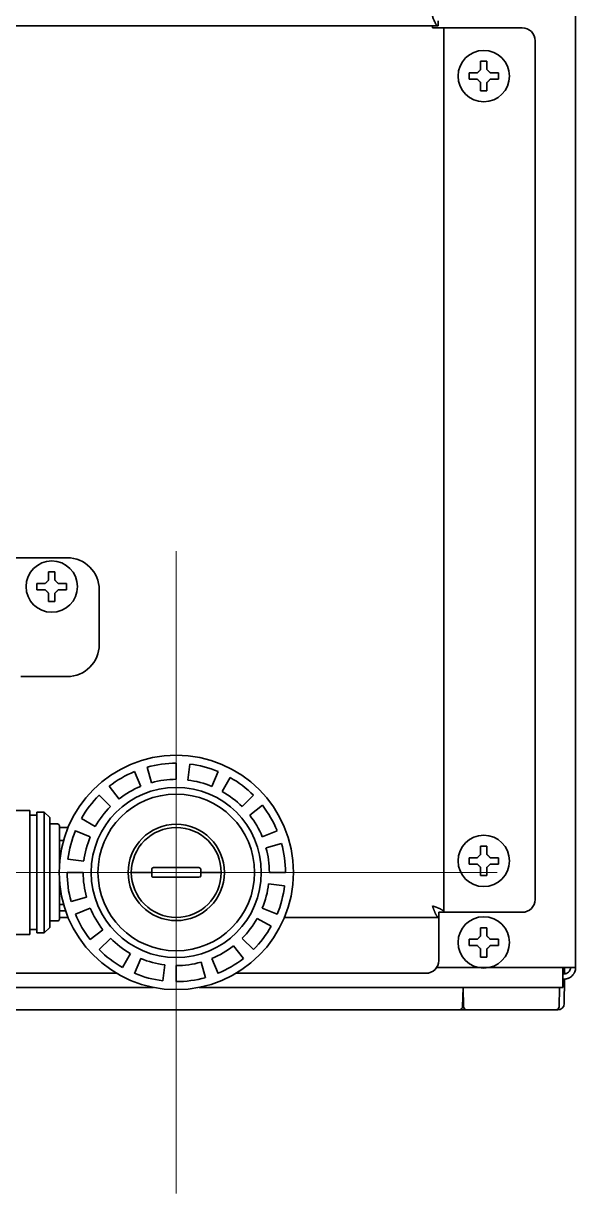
# Model space of a CAD drawing. Extents: x 6769 to 10051, y -94 to 2900.
# Drawn here: x 7219.1 to 7305.2, y 1242.2 to 1424.4 of the extents above; entities that cross this region are included whole.
import ezdxf

# ---------------------------------------------------------------- set-up
doc = ezdxf.new("R2010")
doc.units = 0
doc.header["$LTSCALE"] = 5
doc.layers.get('0').update_dxf_attribs({"linetype": 'CONTINUOUS', "lineweight": 0})
doc.layers.add('1', color=7, linetype='CONTINUOUS', true_color=0xffffff)

msp = doc.modelspace()

# ---------------------------------------------------------------- linework, layer by layer
at = {"color": 4}
for p, q in [((7242.96, 1342.23), (7242.96, 1242.23)), ((7192.96, 1292.23), (7292.96, 1292.23))]:
    msp.add_line(p, q, dxfattribs=at)
at = {"layer": '1', "color": 7, "linetype": 'Continuous', "lineweight": 35}
for p, q in [((7305.16, 1881.46), (7305.16, 1277.43)), ((7283.76, 1424.83), (7283.76, 1424.03)), ((6791.56, 1424.03), (7283.76, 1424.03)), ((7282.86, 1424.03), (7282.86, 1423.73)), ((7284.66, 1423.73), (7282.86, 1423.73)), ((7284.66, 1423.73), (7285.66, 1423.73)), ((7284.66, 1286.03), (7284.66, 1423.73)), ((7285.66, 1423.73), (7296.86, 1423.73)), ((7298.86, 1421.73), (7298.86, 1288.03)), ((7288.56, 1416.23), (7288.56, 1416.73)), ((7288.56, 1415.73), (7288.56, 1416.23)), ((7293.16, 1416.73), (7293.16, 1416.23)), ((7293.16, 1416.23), (7293.16, 1415.73)), ((7225.96, 1341.23), (7192.81, 1341.23)), ((7221.26, 1336.73), (7221.26, 1337.23)), ((7221.26, 1336.23), (7221.26, 1336.73)), ((7225.86, 1337.23), (7225.86, 1336.73)), ((7225.86, 1336.73), (7225.86, 1336.23)), ((7230.96, 1327.73), (7230.96, 1336.23)), ((7225.96, 1322.73), (7218.73, 1322.73)), ((7239.11, 1306.2), (7238.44, 1308.61)), ((7242.96, 1306.73), (7242.96, 1309.23)), ((7244.75, 1306.62), (7245.06, 1309.1)), ((7236.46, 1307.93), (7237.42, 1305.62)), ((7249.47, 1307.93), (7248.51, 1305.62)), ((7250.12, 1304.84), (7251.35, 1307.01)), ((7234.05, 1303.66), (7232.51, 1305.64)), ((7230.92, 1304.23), (7230.97, 1304.23)), ((7230.94, 1304.25), (7232.71, 1302.48)), ((7254.99, 1304.25), (7253.22, 1302.48)), ((7220.16, 1301.88), (7209.76, 1301.88)), ((7220.16, 1301.88), (7220.16, 1282.58)), ((7221.26, 1301.13), (7220.16, 1301.13)), ((7221.26, 1301.63), (7221.26, 1282.83)), ((7222.41, 1301.63), (7221.26, 1301.63)), ((7222.41, 1301.63), (7222.41, 1282.83)), ((7223.26, 1300.78), (7222.41, 1301.63)), ((7254.4, 1301.14), (7256.37, 1302.68)), ((7223.26, 1300.78), (7223.26, 1283.68)), ((7224.46, 1299.78), (7223.26, 1299.78)), ((7224.76, 1293.58), (7224.76, 1299.48)), ((7226.11, 1299.23), (7224.77, 1299.23)), ((7230.35, 1299.38), (7228.18, 1300.62)), ((7227.26, 1298.73), (7229.57, 1297.78)), ((7258.67, 1298.73), (7256.36, 1297.78)), ((7225.41, 1297.2), (7224.76, 1297.2)), ((7256.94, 1296.08), (7259.35, 1296.75)), ((7228.57, 1294.01), (7226.09, 1294.32)), ((7288.56, 1294.03), (7288.56, 1294.53)), ((7288.56, 1293.53), (7288.56, 1294.03)), ((7293.16, 1294.53), (7293.16, 1294.03)), ((7293.16, 1294.03), (7293.16, 1293.53)), ((7228.46, 1292.23), (7225.96, 1292.23)), ((7236.96, 1292.23), (7238.68, 1292.23)), ((7239.14, 1292.78), (7239.14, 1292.23)), ((7239.14, 1292.23), (7239.14, 1291.68)), ((7239.43, 1292.98), (7246.5, 1292.98)), ((7246.79, 1292.23), (7246.79, 1292.78)), ((7246.79, 1291.68), (7246.79, 1292.23)), ((7247.25, 1292.23), (7248.96, 1292.23)), ((7257.46, 1292.23), (7259.96, 1292.23)), ((7224.76, 1284.98), (7224.76, 1290.88)), ((7246.5, 1291.48), (7239.43, 1291.48)), ((7257.35, 1290.44), (7259.84, 1290.13)), ((7228.99, 1288.37), (7226.58, 1287.7)), ((7224.76, 1287.25), (7225.41, 1287.25)), ((7227.26, 1285.72), (7229.57, 1286.68)), ((7258.67, 1285.72), (7256.36, 1286.68)), ((7223.26, 1284.68), (7224.46, 1284.68)), ((7224.76, 1285.23), (7226.11, 1285.23)), ((7225.73, 1286.23), (7224.77, 1286.23)), ((7255.58, 1285.07), (7257.75, 1283.84)), ((7258.54, 1285.78), (7258.69, 1285.78)), ((7259.82, 1285.23), (7283.86, 1285.23)), ((7283.86, 1286.03), (7284.66, 1286.03)), ((7283.86, 1286.03), (7283.86, 1285.23)), ((7283.86, 1284.23), (7283.86, 1285.23)), ((7284.66, 1286.03), (7285.66, 1286.03)), ((7285.66, 1286.03), (7296.86, 1286.03)), ((7220.16, 1283.33), (7221.26, 1283.33)), ((7221.26, 1282.83), (7222.41, 1282.83)), ((7222.41, 1282.83), (7223.26, 1283.68)), ((7231.53, 1283.31), (7229.56, 1281.78)), ((7283.86, 1284.23), (7283.86, 1278.53)), ((7209.76, 1282.58), (7220.16, 1282.58)), ((7230.94, 1280.21), (7232.71, 1281.97)), ((7254.99, 1280.21), (7253.22, 1281.97)), ((7288.56, 1281.33), (7288.56, 1281.83)), ((7288.56, 1280.83), (7288.56, 1281.33)), ((7293.16, 1281.83), (7293.16, 1281.33)), ((7293.16, 1281.33), (7293.16, 1280.83)), ((7235.81, 1279.61), (7234.57, 1277.44)), ((7251.88, 1280.79), (7253.41, 1278.82)), ((7236.46, 1276.52), (7237.42, 1278.83)), ((7241.18, 1277.84), (7240.87, 1275.36)), ((7242.96, 1277.73), (7242.96, 1275.23)), ((7246.82, 1278.25), (7247.49, 1275.84)), ((7249.47, 1276.52), (7248.51, 1278.83)), ((7283.53, 1277.43), (7303.36, 1277.43)), ((7303.16, 1276.13), (7303.16, 1277.43)), ((7303.36, 1277.43), (7305.16, 1277.43)), ((7303.44, 1277.43), (7303.43, 1276.43)), ((7233.66, 1276.53), (7019.66, 1276.53)), ((7281.86, 1276.53), (7252.27, 1276.53)), ((7303.36, 1276.43), (7303.16, 1276.43)), ((7303.16, 1276.13), (7303.16, 1274.33)), ((7303.36, 1275.63), (7303.16, 1275.63)), ((7303.36, 1275.63), (7303.42, 1275.63)), ((7303.42, 1275.63), (7303.39, 1271.82)), ((6772.16, 1274.33), (7239.41, 1274.33)), ((7246.52, 1274.33), (7303.16, 1274.33)), ((7287.66, 1274.33), (7287.56, 1271.31)), ((7287.72, 1271.32), (7287.66, 1274.33)), ((7302.66, 1274.33), (7302.61, 1271.32)), ((7287.06, 1270.83), (6788.77, 1270.83)), ((7287.06, 1270.83), (7288.22, 1270.83)), ((7288.72, 1270.83), (7288.22, 1270.83)), ((7301.61, 1270.83), (7288.72, 1270.83)), ((7302.11, 1270.83), (7301.61, 1270.83)), ((7302.11, 1270.83), (7302.39, 1270.83))]:
    msp.add_line(p, q, dxfattribs=at)
for centre, radius in [((7290.86, 1416.23), 4), ((7223.56, 1336.73), 4), ((7242.96, 1292.23), 18.25), ((7242.96, 1292.23), 13.25), ((7242.96, 1292.23), 12.2), ((7242.96, 1292.23), 7.5), ((7290.86, 1294.03), 4), ((7290.86, 1281.33), 4)]:
    msp.add_circle(centre, radius, dxfattribs=at)
for centre, radius, start, end in [((7296.86, 1421.73), 2, 0, 90), ((7225.96, 1336.23), 5, 0, 90), ((7225.96, 1327.73), 5, 270, 0), ((7242.96, 1292.23), 17, 90, 105.4286), ((7242.96, 1292.23), 17, 67.5, 82.9286), ((7242.96, 1292.23), 17, 112.5, 127.9286), ((7242.96, 1292.23), 14.5, 90, 105.4286), ((7242.96, 1292.23), 14.5, 67.5, 82.9286), ((7242.96, 1292.23), 17, 45, 60.4286), ((7242.96, 1292.23), 14.5, 112.5, 127.9286), ((7242.96, 1292.23), 14.5, 45, 60.4286), ((7242.96, 1292.23), 17, 135, 150.4286), ((7242.96, 1292.23), 14.5, 135, 150.4286), ((7242.96, 1292.23), 14.5, 22.5, 37.9286), ((7242.96, 1292.23), 17, 22.5, 37.9286), ((7224.46, 1299.48), 0.3, 0, 90), ((7242.96, 1292.23), 7, 90, 180), ((7242.96, 1292.23), 7, 90, 180), ((7242.96, 1292.23), 7, 0, 90), ((7242.96, 1292.23), 17, 157.5, 172.9286), ((7242.96, 1292.23), 14.5, 157.5, 172.9286), ((7242.96, 1292.23), 14.5, 0, 15.4286), ((7242.96, 1292.23), 17, 0, 15.4286), ((7242.96, 1292.23), 17, 180, 195.4286), ((7242.96, 1292.23), 14.5, 180, 195.4286), ((7242.96, 1292.23), 7, 180, 0), ((7242.96, 1292.23), 14.5, 337.5, 352.9286), ((7242.96, 1292.23), 17, 337.5, 352.9286), ((7242.96, 1292.23), 14.5, 202.5, 217.9286), ((7296.86, 1288.03), 2, 270, 0), ((7224.46, 1284.98), 0.3, 270, 0), ((7242.96, 1292.23), 17, 202.5, 217.9286), ((7242.96, 1292.23), 14.5, 315, 330.4286), ((7242.96, 1292.23), 17, 315, 330.4286), ((7242.96, 1292.23), 14.5, 225, 240.4286), ((7242.96, 1292.23), 17, 225, 240.4286), ((7242.96, 1292.23), 14.5, 292.5, 307.9286), ((7242.96, 1292.23), 14.5, 247.5, 262.9286), ((7242.96, 1292.23), 14.5, 270, 285.4286), ((7242.96, 1292.23), 17, 292.5, 307.9286), ((7281.86, 1278.53), 2, 270, 0), ((7242.96, 1292.23), 17, 247.5, 262.9286), ((7242.96, 1292.23), 17, 270, 285.4286), ((7302.39, 1271.83), 1, 270, 359.5), ((7287.06, 1271.33), 0.5, 270, 358), ((7288.22, 1271.33), 0.5, 181, 270), ((7302.11, 1271.33), 0.5, 270, 359)]:
    msp.add_arc(centre, radius, start, end, dxfattribs=at)
for centre, major_axis, start_param, end_param in [((7239.44, 1292.78), (-0.296, 0.003), 4.728153, 6.29895), ((7246.49, 1292.78), (0.296, 0.003), 6.267421, 7.838217), ((7239.44, 1291.68), (0.296, 0.003), 3.125828, 4.696625), ((7246.49, 1291.68), (-0.296, 0.003), 1.586561, 3.157357)]:
    msp.add_ellipse(centre, major_axis=major_axis, ratio=0.67619, start_param=start_param, end_param=end_param, dxfattribs=at)
for points in [[(7283.76, 1424.03), (7283.73, 1424.03), (7283.67, 1424.04), (7283.58, 1424.09), (7283.49, 1424.18), (7283.4, 1424.31), (7283.31, 1424.46), (7283.22, 1424.64), (7283.13, 1424.85), (7283.04, 1425.08), (7282.95, 1425.32), (7282.86, 1425.57), (7282.79, 1425.74), (7282.76, 1425.83)], [(7290.36, 1417.23), (7290.36, 1417.28), (7290.36, 1417.39), (7290.36, 1417.55), (7290.36, 1417.71), (7290.36, 1417.86), (7290.36, 1418.02), (7290.36, 1418.17), (7290.36, 1418.34), (7290.36, 1418.46), (7290.36, 1418.53)], [(7290.36, 1418.53), (7290.53, 1418.53), (7290.86, 1418.53), (7291.2, 1418.53), (7291.36, 1418.53)], [(7289.86, 1415.73), (7289.81, 1415.73), (7289.7, 1415.73), (7289.54, 1415.73), (7289.38, 1415.73), (7289.23, 1415.73), (7289.07, 1415.73), (7288.92, 1415.73), (7288.75, 1415.73), (7288.63, 1415.73), (7288.56, 1415.73)], [(7289.86, 1416.73), (7289.89, 1416.75), (7289.94, 1416.8), (7290.01, 1416.87), (7290.08, 1416.94), (7290.15, 1417.01), (7290.22, 1417.08), (7290.29, 1417.15), (7290.34, 1417.2), (7290.36, 1417.23)], [(7290.36, 1415.23), (7290.34, 1415.25), (7290.29, 1415.3), (7290.21, 1415.38), (7290.14, 1415.45), (7290.07, 1415.52), (7290, 1415.59), (7289.93, 1415.66), (7289.89, 1415.7), (7289.86, 1415.73)], [(7291.36, 1417.23), (7291.39, 1417.2), (7291.44, 1417.15), (7291.52, 1417.08), (7291.59, 1417), (7291.66, 1416.93), (7291.73, 1416.86), (7291.8, 1416.8), (7291.84, 1416.75), (7291.86, 1416.73)], [(7291.86, 1415.73), (7291.84, 1415.7), (7291.79, 1415.65), (7291.72, 1415.58), (7291.65, 1415.51), (7291.58, 1415.44), (7291.51, 1415.37), (7291.44, 1415.3), (7291.39, 1415.25), (7291.36, 1415.23)], [(7291.86, 1416.73), (7291.92, 1416.73), (7292.03, 1416.73), (7292.19, 1416.73), (7292.35, 1416.73), (7292.5, 1416.73), (7292.65, 1416.73), (7292.81, 1416.73), (7292.98, 1416.73), (7293.1, 1416.73), (7293.16, 1416.73)], [(7291.36, 1413.93), (7291.2, 1413.93), (7290.86, 1413.93), (7290.53, 1413.93), (7290.36, 1413.93)], [(7291.36, 1415.23), (7291.36, 1415.17), (7291.36, 1415.06), (7291.36, 1414.9), (7291.36, 1414.74), (7291.36, 1414.59), (7291.36, 1414.44), (7291.36, 1414.28), (7291.36, 1414.11), (7291.36, 1413.99), (7291.36, 1413.93)], [(7222.56, 1337.23), (7222.59, 1337.25), (7222.64, 1337.3), (7222.71, 1337.37), (7222.78, 1337.44), (7222.85, 1337.51), (7222.92, 1337.58), (7222.99, 1337.65), (7223.04, 1337.7), (7223.06, 1337.73)], [(7223.06, 1337.73), (7223.06, 1337.78), (7223.06, 1337.89), (7223.06, 1338.05), (7223.06, 1338.21), (7223.06, 1338.36), (7223.06, 1338.52), (7223.06, 1338.67), (7223.06, 1338.84), (7223.06, 1338.96), (7223.06, 1339.03)], [(7223.06, 1339.03), (7223.23, 1339.03), (7223.56, 1339.03), (7223.9, 1339.03), (7224.06, 1339.03)], [(7224.06, 1337.73), (7224.09, 1337.7), (7224.14, 1337.65), (7224.22, 1337.58), (7224.29, 1337.5), (7224.36, 1337.43), (7224.43, 1337.36), (7224.5, 1337.3), (7224.54, 1337.25), (7224.56, 1337.23)], [(7222.56, 1336.23), (7222.51, 1336.23), (7222.4, 1336.23), (7222.24, 1336.23), (7222.08, 1336.23), (7221.93, 1336.23), (7221.77, 1336.23), (7221.62, 1336.23), (7221.45, 1336.23), (7221.33, 1336.23), (7221.26, 1336.23)], [(7223.06, 1335.73), (7223.04, 1335.75), (7222.99, 1335.8), (7222.91, 1335.88), (7222.84, 1335.95), (7222.77, 1336.02), (7222.7, 1336.09), (7222.63, 1336.16), (7222.59, 1336.2), (7222.56, 1336.23)], [(7224.56, 1336.23), (7224.54, 1336.2), (7224.49, 1336.15), (7224.42, 1336.08), (7224.35, 1336.01), (7224.28, 1335.94), (7224.21, 1335.87), (7224.14, 1335.8), (7224.09, 1335.75), (7224.06, 1335.73)], [(7224.06, 1335.73), (7224.06, 1335.67), (7224.06, 1335.56), (7224.06, 1335.4), (7224.06, 1335.24), (7224.06, 1335.09), (7224.06, 1334.94), (7224.06, 1334.78), (7224.06, 1334.61), (7224.06, 1334.49), (7224.06, 1334.43)], [(7224.56, 1337.23), (7224.62, 1337.23), (7224.73, 1337.23), (7224.89, 1337.23), (7225.05, 1337.23), (7225.2, 1337.23), (7225.35, 1337.23), (7225.51, 1337.23), (7225.68, 1337.23), (7225.8, 1337.23), (7225.86, 1337.23)], [(7224.06, 1334.43), (7223.9, 1334.43), (7223.56, 1334.43), (7223.23, 1334.43), (7223.06, 1334.43)], [(7290.36, 1295.03), (7290.36, 1295.08), (7290.36, 1295.19), (7290.36, 1295.35), (7290.36, 1295.51), (7290.36, 1295.66), (7290.36, 1295.82), (7290.36, 1295.97), (7290.36, 1296.14), (7290.36, 1296.26), (7290.36, 1296.33)], [(7290.36, 1296.33), (7290.53, 1296.33), (7290.86, 1296.33), (7291.2, 1296.33), (7291.36, 1296.33)], [(7289.86, 1294.53), (7289.89, 1294.55), (7289.94, 1294.6), (7290.01, 1294.67), (7290.08, 1294.74), (7290.15, 1294.81), (7290.22, 1294.88), (7290.29, 1294.95), (7290.34, 1295), (7290.36, 1295.03)], [(7291.36, 1295.03), (7291.39, 1295), (7291.44, 1294.95), (7291.52, 1294.88), (7291.59, 1294.8), (7291.66, 1294.73), (7291.73, 1294.66), (7291.8, 1294.6), (7291.84, 1294.55), (7291.86, 1294.53)], [(7291.86, 1294.53), (7291.92, 1294.53), (7292.03, 1294.53), (7292.19, 1294.53), (7292.35, 1294.53), (7292.5, 1294.53), (7292.65, 1294.53), (7292.81, 1294.53), (7292.98, 1294.53), (7293.1, 1294.53), (7293.16, 1294.53)], [(7238.96, 1292.23), (7238.93, 1292.23), (7238.87, 1292.23), (7238.78, 1292.23), (7238.71, 1292.23), (7238.68, 1292.23)], [(7239.14, 1292.23), (7239.13, 1292.23), (7239.1, 1292.23), (7239.04, 1292.23), (7238.99, 1292.23), (7238.96, 1292.23)], [(7246.79, 1292.23), (7246.8, 1292.23), (7246.83, 1292.23), (7246.89, 1292.23), (7246.94, 1292.23), (7246.97, 1292.23)], [(7246.97, 1292.23), (7247, 1292.23), (7247.06, 1292.23), (7247.15, 1292.23), (7247.22, 1292.23), (7247.25, 1292.23)], [(7289.86, 1293.53), (7289.81, 1293.53), (7289.7, 1293.53), (7289.54, 1293.53), (7289.38, 1293.53), (7289.23, 1293.53), (7289.07, 1293.53), (7288.92, 1293.53), (7288.75, 1293.53), (7288.63, 1293.53), (7288.56, 1293.53)], [(7290.36, 1293.03), (7290.34, 1293.05), (7290.29, 1293.1), (7290.21, 1293.18), (7290.14, 1293.25), (7290.07, 1293.32), (7290, 1293.39), (7289.93, 1293.46), (7289.89, 1293.5), (7289.86, 1293.53)], [(7291.86, 1293.53), (7291.84, 1293.5), (7291.79, 1293.45), (7291.72, 1293.38), (7291.65, 1293.31), (7291.58, 1293.24), (7291.51, 1293.17), (7291.44, 1293.1), (7291.39, 1293.05), (7291.36, 1293.03)], [(7291.36, 1293.03), (7291.36, 1292.97), (7291.36, 1292.86), (7291.36, 1292.7), (7291.36, 1292.54), (7291.36, 1292.39), (7291.36, 1292.24), (7291.36, 1292.08), (7291.36, 1291.91), (7291.36, 1291.79), (7291.36, 1291.73)], [(7291.36, 1291.73), (7291.2, 1291.73), (7290.86, 1291.73), (7290.53, 1291.73), (7290.36, 1291.73)], [(7283.86, 1285.23), (7283.85, 1285.23), (7283.82, 1285.23), (7283.78, 1285.24), (7283.74, 1285.26), (7283.7, 1285.29), (7283.66, 1285.32), (7283.61, 1285.36), (7283.57, 1285.41), (7283.53, 1285.47), (7283.49, 1285.53), (7283.45, 1285.6), (7283.41, 1285.67), (7283.36, 1285.75), (7283.32, 1285.84), (7283.28, 1285.93), (7283.24, 1286.03), (7283.2, 1286.13), (7283.16, 1286.23), (7283.11, 1286.34), (7283.07, 1286.45), (7283.03, 1286.56), (7282.99, 1286.67), (7282.95, 1286.79), (7282.91, 1286.91), (7282.88, 1286.99), (7282.86, 1287.03)], [(7284.66, 1286.03), (7284.66, 1286.04), (7284.66, 1286.07), (7284.65, 1286.11), (7284.63, 1286.15), (7284.6, 1286.19), (7284.57, 1286.23), (7284.53, 1286.28), (7284.48, 1286.32), (7284.42, 1286.36), (7284.36, 1286.4), (7284.29, 1286.44), (7284.22, 1286.48), (7284.14, 1286.53), (7284.05, 1286.57), (7283.96, 1286.61), (7283.87, 1286.65), (7283.77, 1286.69), (7283.66, 1286.73), (7283.55, 1286.78), (7283.44, 1286.82), (7283.33, 1286.86), (7283.22, 1286.9), (7283.1, 1286.94), (7282.98, 1286.98), (7282.9, 1287.01), (7282.86, 1287.03)], [(7290.36, 1282.33), (7290.36, 1282.38), (7290.36, 1282.49), (7290.36, 1282.65), (7290.36, 1282.81), (7290.36, 1282.96), (7290.36, 1283.12), (7290.36, 1283.27), (7290.36, 1283.44), (7290.36, 1283.56), (7290.36, 1283.63)], [(7290.36, 1283.63), (7290.53, 1283.63), (7290.86, 1283.63), (7291.2, 1283.63), (7291.36, 1283.63)], [(7289.86, 1281.83), (7289.89, 1281.85), (7289.94, 1281.9), (7290.01, 1281.97), (7290.08, 1282.04), (7290.15, 1282.11), (7290.22, 1282.18), (7290.29, 1282.25), (7290.34, 1282.3), (7290.36, 1282.33)], [(7291.36, 1282.33), (7291.39, 1282.3), (7291.44, 1282.25), (7291.52, 1282.18), (7291.59, 1282.1), (7291.66, 1282.03), (7291.73, 1281.96), (7291.8, 1281.9), (7291.84, 1281.85), (7291.86, 1281.83)], [(7291.86, 1281.83), (7291.92, 1281.83), (7292.03, 1281.83), (7292.19, 1281.83), (7292.35, 1281.83), (7292.5, 1281.83), (7292.65, 1281.83), (7292.81, 1281.83), (7292.98, 1281.83), (7293.1, 1281.83), (7293.16, 1281.83)], [(7289.86, 1280.83), (7289.81, 1280.83), (7289.7, 1280.83), (7289.54, 1280.83), (7289.38, 1280.83), (7289.23, 1280.83), (7289.07, 1280.83), (7288.92, 1280.83), (7288.75, 1280.83), (7288.63, 1280.83), (7288.56, 1280.83)], [(7290.36, 1280.33), (7290.34, 1280.35), (7290.29, 1280.4), (7290.21, 1280.48), (7290.14, 1280.55), (7290.07, 1280.62), (7290, 1280.69), (7289.93, 1280.76), (7289.89, 1280.8), (7289.86, 1280.83)], [(7291.86, 1280.83), (7291.84, 1280.8), (7291.79, 1280.75), (7291.72, 1280.68), (7291.65, 1280.61), (7291.58, 1280.54), (7291.51, 1280.47), (7291.44, 1280.4), (7291.39, 1280.35), (7291.36, 1280.33)], [(7291.36, 1280.33), (7291.36, 1280.27), (7291.36, 1280.16), (7291.36, 1280), (7291.36, 1279.84), (7291.36, 1279.69), (7291.36, 1279.54), (7291.36, 1279.38), (7291.36, 1279.21), (7291.36, 1279.09), (7291.36, 1279.03)], [(7291.36, 1279.03), (7291.2, 1279.03), (7290.86, 1279.03), (7290.53, 1279.03), (7290.36, 1279.03)]]:
    msp.add_open_spline(points, degree=3, dxfattribs=at)
for points, knots in [([(7291.36, 1418.53), (7291.36, 1418.32), (7291.36, 1418.11), (7291.36, 1417.79), (7291.36, 1417.68), (7291.36, 1417.45), (7291.36, 1417.34), (7291.36, 1417.23)], [0, 0, 0, 0, 0.5, 0.5, 0.75, 0.75, 1, 1, 1, 1]), ([(7288.56, 1416.73), (7288.77, 1416.73), (7288.98, 1416.73), (7289.3, 1416.73), (7289.41, 1416.73), (7289.64, 1416.73), (7289.75, 1416.73), (7289.86, 1416.73)], [0, 0, 0, 0, 0.5, 0.5, 0.75, 0.75, 1, 1, 1, 1]), ([(7293.16, 1415.73), (7292.96, 1415.73), (7292.75, 1415.73), (7292.43, 1415.73), (7292.32, 1415.73), (7292.09, 1415.73), (7291.98, 1415.73), (7291.86, 1415.73)], [0, 0, 0, 0, 0.5, 0.5, 0.75, 0.75, 1, 1, 1, 1]), ([(7290.36, 1413.93), (7290.36, 1414.13), (7290.36, 1414.34), (7290.36, 1414.66), (7290.36, 1414.77), (7290.36, 1415), (7290.36, 1415.11), (7290.36, 1415.23)], [0, 0, 0, 0, 0.5, 0.5, 0.75, 0.75, 1, 1, 1, 1]), ([(7224.06, 1339.03), (7224.06, 1338.82), (7224.06, 1338.61), (7224.06, 1338.29), (7224.06, 1338.18), (7224.06, 1337.95), (7224.06, 1337.84), (7224.06, 1337.73)], [0, 0, 0, 0, 0.5, 0.5, 0.75, 0.75, 1, 1, 1, 1]), ([(7221.26, 1337.23), (7221.47, 1337.23), (7221.68, 1337.23), (7222, 1337.23), (7222.11, 1337.23), (7222.34, 1337.23), (7222.45, 1337.23), (7222.56, 1337.23)], [0, 0, 0, 0, 0.5, 0.5, 0.75, 0.75, 1, 1, 1, 1]), ([(7223.06, 1334.43), (7223.06, 1334.63), (7223.06, 1334.84), (7223.06, 1335.16), (7223.06, 1335.27), (7223.06, 1335.5), (7223.06, 1335.61), (7223.06, 1335.73)], [0, 0, 0, 0, 0.5, 0.5, 0.75, 0.75, 1, 1, 1, 1]), ([(7225.86, 1336.23), (7225.66, 1336.23), (7225.45, 1336.23), (7225.13, 1336.23), (7225.02, 1336.23), (7224.79, 1336.23), (7224.68, 1336.23), (7224.56, 1336.23)], [0, 0, 0, 0, 0.5, 0.5, 0.75, 0.75, 1, 1, 1, 1]), ([(7291.36, 1296.33), (7291.36, 1296.12), (7291.36, 1295.91), (7291.36, 1295.59), (7291.36, 1295.48), (7291.36, 1295.25), (7291.36, 1295.14), (7291.36, 1295.03)], [0, 0, 0, 0, 0.5, 0.5, 0.75, 0.75, 1, 1, 1, 1]), ([(7288.56, 1294.53), (7288.77, 1294.53), (7288.98, 1294.53), (7289.3, 1294.53), (7289.41, 1294.53), (7289.64, 1294.53), (7289.75, 1294.53), (7289.86, 1294.53)], [0, 0, 0, 0, 0.5, 0.5, 0.75, 0.75, 1, 1, 1, 1]), ([(7236.96, 1292.23), (7236.9, 1292.23), (7236.83, 1292.23), (7236.74, 1292.23), (7236.71, 1292.23), (7236.64, 1292.23), (7236.61, 1292.23), (7236.52, 1292.23), (7236.46, 1292.23), (7236.4, 1292.23), (7236.38, 1292.23), (7236.36, 1292.23), (7236.34, 1292.23), (7236.3, 1292.23), (7236.28, 1292.23), (7236.21, 1292.23), (7236.17, 1292.23), (7236.12, 1292.23), (7236.12, 1292.23), (7236.1, 1292.23), (7236.07, 1292.23), (7236.04, 1292.23), (7236.02, 1292.23), (7236, 1292.23), (7236, 1292.23), (7235.99, 1292.23), (7235.99, 1292.23), (7235.98, 1292.23), (7235.97, 1292.23), (7235.97, 1292.23), (7235.97, 1292.23), (7235.97, 1292.23), (7235.97, 1292.23), (7235.96, 1292.23), (7235.96, 1292.23), (7235.96, 1292.23)], [0, 0, 0, 0, 0.125298, 0.125298, 0.187948, 0.187948, 0.250597, 0.250597, 0.375895, 0.375895, 0.40722, 0.40722, 0.438544, 0.438544, 0.501194, 0.501194, 0.626492, 0.626492, 0.657817, 0.657817, 0.689141, 0.75179, 0.81444, 0.81444, 0.845764, 0.845764, 0.877089, 0.877089, 0.939738, 0.939738, 0.9554, 0.9554, 0.971063, 0.971063, 1, 1, 1, 1]), ([(7249.96, 1292.23), (7249.96, 1292.23), (7249.96, 1292.23), (7249.96, 1292.23), (7249.96, 1292.23), (7249.96, 1292.23), (7249.96, 1292.23), (7249.96, 1292.23), (7249.95, 1292.23), (7249.94, 1292.23), (7249.94, 1292.23), (7249.93, 1292.23), (7249.93, 1292.23), (7249.91, 1292.23), (7249.89, 1292.23), (7249.85, 1292.23), (7249.83, 1292.23), (7249.81, 1292.23), (7249.8, 1292.23), (7249.76, 1292.23), (7249.72, 1292.23), (7249.65, 1292.23), (7249.62, 1292.23), (7249.59, 1292.23), (7249.57, 1292.23), (7249.55, 1292.23), (7249.53, 1292.23), (7249.47, 1292.23), (7249.41, 1292.23), (7249.32, 1292.23), (7249.29, 1292.23), (7249.22, 1292.23), (7249.19, 1292.23), (7249.1, 1292.23), (7249.03, 1292.23), (7248.96, 1292.23)], [0, 0, 0, 0, 0.027129, 0.027129, 0.04282, 0.04282, 0.058512, 0.058512, 0.121278, 0.121278, 0.152661, 0.152661, 0.184044, 0.184044, 0.246809, 0.309575, 0.340958, 0.340958, 0.372341, 0.372341, 0.497873, 0.497873, 0.560639, 0.560639, 0.592022, 0.592022, 0.623405, 0.623405, 0.748936, 0.748936, 0.811702, 0.811702, 0.874468, 0.874468, 1, 1, 1, 1]), ([(7290.36, 1291.73), (7290.36, 1291.93), (7290.36, 1292.14), (7290.36, 1292.46), (7290.36, 1292.57), (7290.36, 1292.8), (7290.36, 1292.91), (7290.36, 1293.03)], [0, 0, 0, 0, 0.5, 0.5, 0.75, 0.75, 1, 1, 1, 1]), ([(7293.16, 1293.53), (7292.96, 1293.53), (7292.75, 1293.53), (7292.43, 1293.53), (7292.32, 1293.53), (7292.09, 1293.53), (7291.98, 1293.53), (7291.86, 1293.53)], [0, 0, 0, 0, 0.5, 0.5, 0.75, 0.75, 1, 1, 1, 1]), ([(7291.36, 1283.63), (7291.36, 1283.42), (7291.36, 1283.21), (7291.36, 1282.89), (7291.36, 1282.78), (7291.36, 1282.55), (7291.36, 1282.44), (7291.36, 1282.33)], [0, 0, 0, 0, 0.5, 0.5, 0.75, 0.75, 1, 1, 1, 1]), ([(7288.56, 1281.83), (7288.77, 1281.83), (7288.98, 1281.83), (7289.3, 1281.83), (7289.41, 1281.83), (7289.64, 1281.83), (7289.75, 1281.83), (7289.86, 1281.83)], [0, 0, 0, 0, 0.5, 0.5, 0.75, 0.75, 1, 1, 1, 1]), ([(7290.36, 1279.03), (7290.36, 1279.23), (7290.36, 1279.44), (7290.36, 1279.76), (7290.36, 1279.87), (7290.36, 1280.1), (7290.36, 1280.21), (7290.36, 1280.33)], [0, 0, 0, 0, 0.5, 0.5, 0.75, 0.75, 1, 1, 1, 1]), ([(7293.16, 1280.83), (7292.96, 1280.83), (7292.75, 1280.83), (7292.43, 1280.83), (7292.32, 1280.83), (7292.09, 1280.83), (7291.98, 1280.83), (7291.86, 1280.83)], [0, 0, 0, 0, 0.5, 0.5, 0.75, 0.75, 1, 1, 1, 1]), ([(7303.36, 1276.43), (7303.38, 1276.43), (7303.4, 1276.43), (7303.43, 1276.43), (7303.45, 1276.43), (7303.5, 1276.43), (7303.53, 1276.44), (7303.62, 1276.46), (7303.69, 1276.48), (7303.87, 1276.55), (7303.98, 1276.63), (7304.16, 1276.81), (7304.24, 1276.92), (7304.31, 1277.1), (7304.33, 1277.17), (7304.35, 1277.26), (7304.36, 1277.29), (7304.36, 1277.36), (7304.36, 1277.39), (7304.36, 1277.43)], [0, 0, 0, 0, 0.03125, 0.03125, 0.0625, 0.0625, 0.125, 0.125, 0.25, 0.25, 0.5, 0.5, 0.75, 0.75, 0.875, 0.875, 0.9375, 0.9375, 1, 1, 1, 1]), ([(7305.16, 1277.43), (7305.16, 1277.4), (7305.16, 1277.37), (7305.16, 1277.31), (7305.15, 1277.22), (7305.14, 1277.13), (7305.11, 1276.96), (7305.07, 1276.85), (7305.01, 1276.68), (7304.98, 1276.63), (7304.94, 1276.55), (7304.92, 1276.53), (7304.89, 1276.48), (7304.88, 1276.45), (7304.8, 1276.33), (7304.72, 1276.24), (7304.55, 1276.07), (7304.46, 1275.99), (7304.27, 1275.86), (7304.16, 1275.81), (7304, 1275.74), (7303.94, 1275.72), (7303.86, 1275.7), (7303.83, 1275.69), (7303.77, 1275.67), (7303.74, 1275.67), (7303.6, 1275.64), (7303.48, 1275.63), (7303.36, 1275.63)], [0, 0, 0, 0, 0.03125, 0.03125, 0.0625, 0.125, 0.125, 0.25, 0.25, 0.3125, 0.3125, 0.34375, 0.34375, 0.375, 0.375, 0.5, 0.5, 0.625, 0.625, 0.75, 0.75, 0.8125, 0.8125, 0.84375, 0.84375, 0.875, 0.875, 1, 1, 1, 1])]:
    msp.add_open_spline(points, degree=3, knots=knots, dxfattribs=at)

doc.saveas('drawing.dxf')
